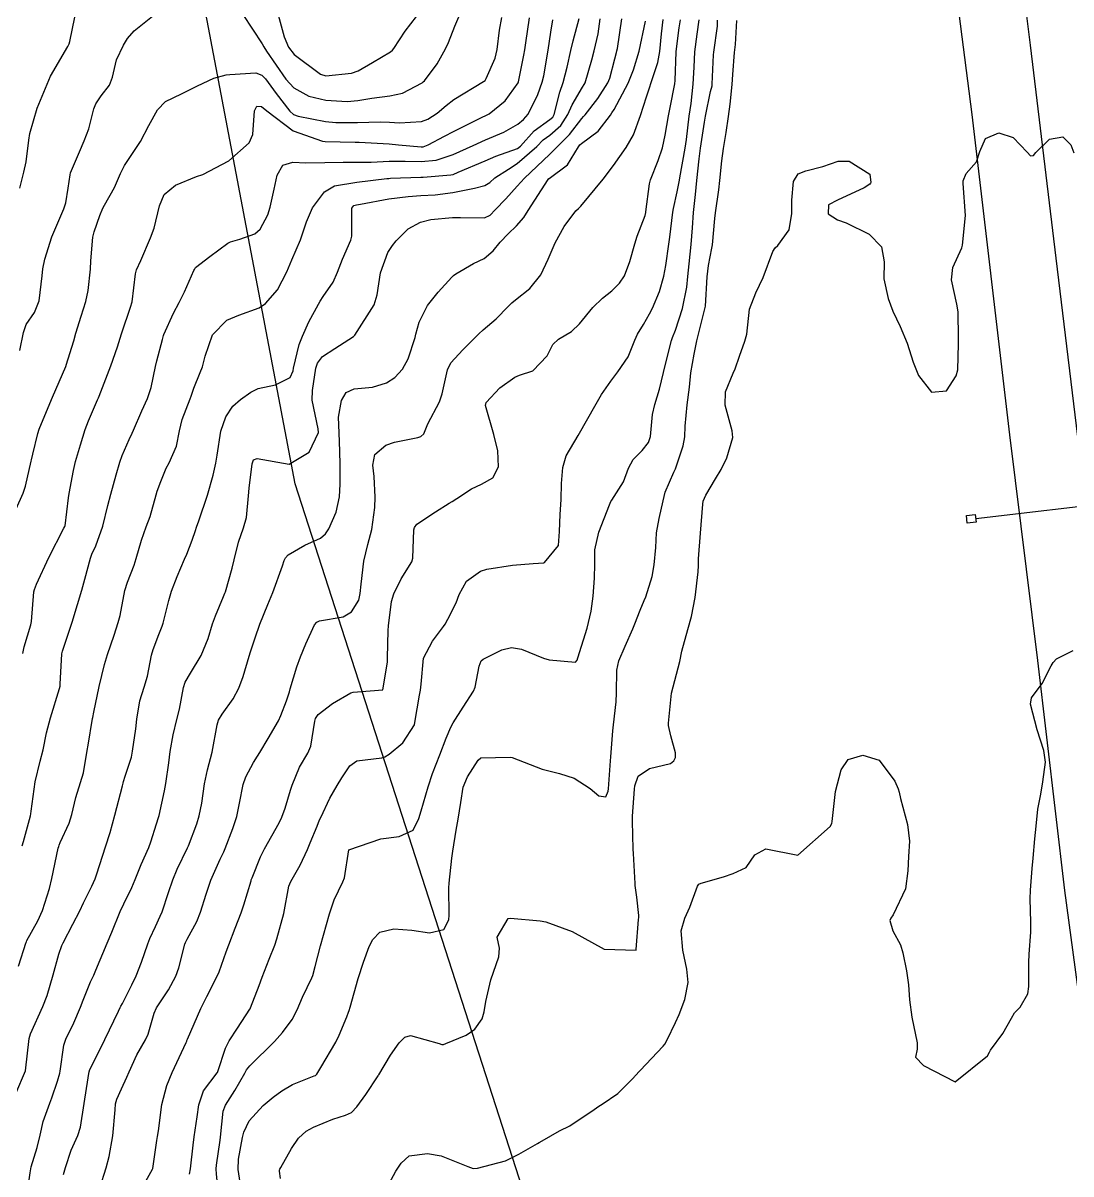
# Model space of a CAD drawing. Header units: metres. Extents: x 307586 to 320046, y 7427249 to 7434250.
# Drawn here: x 319302.3 to 319367.6, y 7427977.6 to 7428049.3 of the extents above; entities that cross this region are included whole.
import ezdxf

# ---------------------------------------------------------------- set-up
doc = ezdxf.new("R2010")
doc.units = ezdxf.units.M
doc.header["$MEASUREMENT"] = 0
for name, color, linetype in [('Curvas de Nivel 1m', 11, 'Continuous'), ('Curvas de Nivel 5m', 15, 'Continuous'), ('Linha Férrea', 20, 'Continuous'), ('Portico', 45, 'Continuous'), ('Vias Secundárias', 230, 'Continuous')]:
    doc.layers.add(name, color=color, linetype=linetype)

msp = doc.modelspace()

# ---------------------------------------------------------------- linework, layer by layer
at = {"layer": 'Curvas de Nivel 1m', "flags": 128}
for points, elevation in [([(319301.827, 7427982.574), (319302.423, 7427983.99), (319302.656, 7427985.997), (319302.745, 7427986.295), (319303.509, 7427987.984), (319303.769, 7427988.685), (319304.139, 7427989.975), (319304.506, 7427991.247), (319304.688, 7427991.791), (319304.767, 7427991.967), (319305.376, 7427993.116), (319305.81, 7427993.957), (319306.05, 7427994.452), (319306.558, 7427995.503), (319306.762, 7427995.947), (319306.876, 7427996.255), (319307.412, 7427997.938), (319307.699, 7427998.831), (319307.994, 7427999.929), (319308.468, 7428001.759), (319308.507, 7428001.922), (319308.534, 7428002.022), (319308.639, 7428002.347), (319309.028, 7428003.545), (319309.107, 7428003.916), (319309.296, 7428005.294), (319309.372, 7428005.913), (319309.559, 7428007.047), (319309.83, 7428007.909), (319310.042, 7428008.578), (319310.293, 7428009.904), (319310.386, 7428010.254), (319310.746, 7428011.195), (319310.951, 7428011.698), (319311.015, 7428011.897), (319311.356, 7428013.312), (319311.532, 7428013.893), (319311.875, 7428014.806), (319312.344, 7428015.885), (319312.487, 7428016.202), (319312.821, 7428017.067), (319313.03, 7428017.677), (319313.096, 7428017.876), (319313.231, 7428018.268), (319313.774, 7428019.866), (319314.134, 7428021.13), (319314.302, 7428021.859), (319314.373, 7428022.365), (319314.606, 7428023.854), (319314.912, 7428024.753), (319315.35, 7428025.414), (319315.83, 7428025.841), (319316.471, 7428026.294), (319316.933, 7428026.519), (319318.009, 7428026.742), (319318.944, 7428027.2), (319319.115, 7428027.634), (319319.151, 7428027.798), (319319.504, 7428029.258), (319319.698, 7428029.793), (319320.098, 7428030.673), (319320.706, 7428031.783), (319320.813, 7428031.964), (319321, 7428032.254), (319321.625, 7428033.162), (319321.892, 7428033.771), (319322.206, 7428034.594), (319322.728, 7428035.763), (319322.78, 7428036.029), (319322.784, 7428037.763), (319322.908, 7428037.928), (319323.075, 7428037.972), (319323.331, 7428038.012), (319325.079, 7428038.341), (319326.296, 7428038.503), (319327.081, 7428038.558), (319327.988, 7428038.607), (319329.083, 7428038.737), (319330.435, 7428039.015), (319331.088, 7428039.172), (319331.381, 7428039.366), (319331.7, 7428039.654), (319332.547, 7428040.197), (319333.102, 7428040.548), (319334.318, 7428041.622), (319334.716, 7428042.019), (319335.124, 7428042.327), (319335.823, 7428042.912), (319336.264, 7428043.599), (319336.529, 7428044.216), (319337.16, 7428045.307), (319337.28, 7428045.47), (319337.34, 7428045.588), (319337.745, 7428047.024), (319337.896, 7428047.583), (319338.148, 7428048.636), (319338.275, 7428049.579)], 803), ([(319301.832, 7428019.016), (319302.271, 7428020.006), (319302.423, 7428020.439), (319302.776, 7428022.001), (319302.796, 7428022.079), (319302.879, 7428022.427), (319303.186, 7428023.709), (319303.273, 7428023.994), (319303.515, 7428024.597), (319304.107, 7428025.982), (319304.942, 7428027.902), (319304.963, 7428027.949), (319304.97, 7428027.97), (319305.431, 7428029.5), (319305.573, 7428029.964), (319305.906, 7428031.039), (319306.178, 7428031.958), (319306.328, 7428032.632), (319306.475, 7428033.955), (319306.502, 7428034.481), (319306.621, 7428035.954), (319306.703, 7428036.296), (319307.056, 7428037.303), (319307.25, 7428037.76), (319307.361, 7428037.947), (319307.973, 7428039.053), (319308.35, 7428039.937), (319308.599, 7428040.434), (319309.105, 7428041.177), (319309.605, 7428041.923), (319310.127, 7428042.916), (319310.65, 7428043.907), (319311.148, 7428044.409), (319312.148, 7428044.895), (319313.158, 7428045.39), (319314.177, 7428045.865), (319314.936, 7428046.084), (319315.167, 7428046.11), (319316.793, 7428046.209), (319317.166, 7428046.056), (319317.386, 7428045.828), (319318.064, 7428044.911), (319318.907, 7428043.812), (319319.14, 7428043.613), (319319.44, 7428043.503), (319321.134, 7428043.174), (319321.791, 7428043.116), (319323.133, 7428043.115), (319324.549, 7428043.154), (319325.134, 7428043.135), (319325.764, 7428043.093), (319327.135, 7428043.177), (319327.526, 7428043.317), (319328.113, 7428043.7), (319328.672, 7428044.17), (319329.151, 7428044.535), (319330.997, 7428045.662), (319331.093, 7428045.732), (319331.166, 7428045.846), (319331.721, 7428047.118), (319331.848, 7428047.653), (319331.985, 7428048.872), (319332.137, 7428049.651)], 799), ([(319301.992, 7427990.511), (319302.461, 7427992.001), (319302.48, 7427992.034), (319302.514, 7427992.097), (319303.191, 7427993.332), (319303.475, 7427993.986), (319303.917, 7427995.34), (319304.076, 7427995.977), (319304.464, 7427997.854), (319304.494, 7427997.971), (319304.514, 7427998.041), (319304.587, 7427998.215), (319305.137, 7427999.433), (319305.313, 7427999.963), (319305.554, 7428001.03), (319305.862, 7428001.958), (319306.04, 7428002.558), (319306.276, 7428003.954), (319306.327, 7428004.292), (319306.605, 7428005.951), (319306.616, 7428006.018), (319306.687, 7428006.339), (319307.019, 7428007.945), (319307.351, 7428009.313), (319307.545, 7428009.938), (319307.961, 7428011.147), (319308.213, 7428011.928), (319308.319, 7428012.367), (319308.622, 7428013.922), (319308.788, 7428014.456), (319309.211, 7428015.504), (319309.333, 7428015.915), (319309.651, 7428017.075), (319309.958, 7428017.909), (319310.194, 7428018.545), (319310.584, 7428019.903), (319310.644, 7428020.113), (319310.861, 7428020.735), (319311.205, 7428021.562), (319311.383, 7428021.895), (319311.841, 7428022.938), (319312.027, 7428023.889), (319312.202, 7428024.595), (319312.704, 7428025.882), (319312.761, 7428026.046), (319312.933, 7428026.549), (319313.311, 7428027.511), (319313.458, 7428027.872), (319313.622, 7428028.532), (319314.086, 7428029.863), (319314.982, 7428030.787), (319315.725, 7428031.103), (319316.99, 7428031.547), (319317.401, 7428031.824), (319318.141, 7428032.678), (319318.718, 7428033.805), (319319.03, 7428034.547), (319319.569, 7428035.802), (319319.949, 7428036.907), (319320.328, 7428037.791), (319321.083, 7428038.785), (319321.709, 7428039.152), (319323.089, 7428039.393), (319324.967, 7428039.608), (319325.092, 7428039.626), (319325.184, 7428039.637), (319327.093, 7428039.702), (319327.223, 7428039.709), (319328.947, 7428039.839), (319329.095, 7428039.875), (319329.42, 7428040.009), (319331.104, 7428040.725), (319331.76, 7428041), (319333.111, 7428041.488), (319333.307, 7428041.637), (319334.159, 7428042.593), (319335.138, 7428043.299), (319335.312, 7428043.437), (319335.406, 7428043.607), (319335.763, 7428044.998), (319335.955, 7428045.602), (319336.222, 7428046.555), (319336.444, 7428047.597), (319336.591, 7428048.204), (319336.96, 7428049.593)], 802), ([(319302.065, 7428028.9), (319302.301, 7428030.007), (319302.47, 7428030.514), (319302.986, 7428031.269), (319303.266, 7428031.996), (319303.455, 7428033.555), (319303.504, 7428033.993), (319303.629, 7428034.591), (319304.073, 7428035.985), (319304.808, 7428037.721), (319304.908, 7428037.972), (319304.939, 7428038.098), (319305.079, 7428039.015), (319305.208, 7428039.852), (319305.239, 7428039.969), (319305.783, 7428041.287), (319306.091, 7428041.96), (319306.371, 7428042.711), (319306.69, 7428043.955), (319306.818, 7428044.281), (319307.151, 7428044.765), (319307.658, 7428045.445), (319307.848, 7428045.943), (319308.109, 7428047.01), (319308.539, 7428047.937), (319308.783, 7428048.349), (319309.202, 7428048.829), (319310.564, 7428049.91)], 798), ([(319302.067, 7428039.021), (319302.328, 7428040.008), (319302.459, 7428040.647), (319302.628, 7428042.005), (319302.699, 7428042.424), (319303.143, 7428044), (319303.979, 7428045.988), (319305.054, 7428047.845), (319305.132, 7428047.971), (319305.149, 7428048.005), (319305.186, 7428048.151), (319305.505, 7428049.672)], 797), ([(319302.487, 7427975.988), (319302.707, 7427977.618), (319302.786, 7427977.986), (319303.151, 7427979.192), (319303.336, 7427979.98), (319303.533, 7427980.827), (319303.94, 7427981.975), (319304.067, 7427982.304), (319304.413, 7427983.335), (319304.557, 7427983.833), (319304.583, 7427983.968), (319304.818, 7427985.588), (319304.945, 7427985.965), (319305.448, 7427986.965), (319305.863, 7427987.956), (319306.029, 7427988.395), (319306.486, 7427989.521), (319306.622, 7427989.817), (319306.683, 7427989.947), (319306.817, 7427990.266), (319307.521, 7427991.935), (319307.818, 7427992.636), (319308.332, 7427993.923), (319308.548, 7427994.396), (319309.063, 7427995.41), (319309.267, 7427995.913), (319309.633, 7427996.849), (319310.114, 7427997.905), (319310.243, 7427998.249), (319310.605, 7427999.389), (319310.728, 7427999.782), (319310.759, 7427999.899), (319311.092, 7428001.432), (319311.173, 7428001.895), (319311.359, 7428003.186), (319311.451, 7428003.892), (319311.628, 7428004.935), (319311.868, 7428005.888), (319312.038, 7428006.538), (319312.282, 7428007.884), (319312.381, 7428008.21), (319312.716, 7428008.768), (319313.388, 7428009.87), (319313.815, 7428010.935), (319314.09, 7428011.86), (319314.266, 7428012.352), (319314.778, 7428013.548), (319314.868, 7428013.763), (319314.896, 7428013.849), (319315.316, 7428015.326), (319315.437, 7428015.844), (319315.71, 7428016.951), (319316.03, 7428017.838), (319316.2, 7428018.476), (319316.336, 7428019.835), (319316.378, 7428020.315), (319316.553, 7428021.833), (319316.641, 7428022.067), (319316.878, 7428022.159), (319318.873, 7428021.8), (319320.115, 7428022.557), (319320.697, 7428023.782), (319320.671, 7428024.016), (319320.316, 7428025.786), (319320.317, 7428026.401), (319320.543, 7428027.784), (319320.638, 7428028.101), (319320.96, 7428028.523), (319321.726, 7428029.011), (319322.876, 7428029.761), (319322.927, 7428029.807), (319322.974, 7428029.859), (319324.179, 7428031.742), (319324.37, 7428032.372), (319324.561, 7428033.737), (319325.036, 7428035.009), (319325.322, 7428035.445), (319325.54, 7428035.725), (319326.287, 7428036.485), (319327.061, 7428036.894), (319327.71, 7428037.054), (319329.066, 7428037.188), (319329.557, 7428037.184), (319331.066, 7428037.173), (319331.403, 7428037.322), (319331.732, 7428037.653), (319332.381, 7428038.346), (319333.088, 7428039.129), (319333.549, 7428039.633), (319335.108, 7428041.103), (319335.364, 7428041.353), (319335.619, 7428041.605), (319336.36, 7428042.362), (319337.139, 7428043.359), (319337.242, 7428043.488), (319337.333, 7428043.588), (319338.122, 7428044.611), (319338.75, 7428045.574), (319338.871, 7428045.87), (319339.185, 7428047.073), (319339.29, 7428047.47), (319339.318, 7428047.568), (319339.347, 7428047.72), (319339.627, 7428049.564)], 804), ([(319307.07, 7427976.679), (319307.451, 7427977.933), (319307.651, 7427978.633), (319307.877, 7427979.927), (319308.012, 7427981.549), (319308.047, 7427981.925), (319308.114, 7427982.208), (319308.407, 7427982.868), (319308.753, 7427983.582), (319308.888, 7427983.915), (319309.365, 7427984.979), (319309.906, 7427985.905), (319310.077, 7427986.273), (319310.46, 7427987.587), (319310.595, 7427987.899), (319311.336, 7427989.036), (319311.796, 7427989.887), (319311.981, 7427990.402), (319312.365, 7427991.881), (319312.404, 7427991.992), (319312.518, 7427992.192), (319313.117, 7427993.289), (319313.35, 7427993.868), (319313.694, 7427995.003), (319313.991, 7427995.859), (319314.576, 7427997.172), (319314.798, 7427997.63), (319314.889, 7427997.847), (319315.354, 7427999.094), (319315.599, 7427999.84), (319315.783, 7428000.677), (319315.998, 7428001.836), (319316.16, 7428002.315), (319316.654, 7428003.202), (319316.896, 7428003.59), (319317.038, 7428003.824), (319317.567, 7428004.711), (319318.198, 7428005.807), (319318.354, 7428006.139), (319318.702, 7428007.055), (319318.892, 7428007.617), (319318.944, 7428007.798), (319319.349, 7428009.171), (319319.588, 7428009.791), (319319.916, 7428010.614), (319320.452, 7428011.783), (319320.588, 7428011.949), (319320.757, 7428012.033), (319322.231, 7428012.295), (319322.765, 7428012.591), (319323.207, 7428013.323), (319323.309, 7428013.752), (319323.367, 7428014.33), (319323.532, 7428015.749), (319323.771, 7428016.794), (319324.019, 7428017.742), (319324.21, 7428019.103), (319324.23, 7428019.739), (319324.173, 7428021.047), (319324.09, 7428021.742), (319324.207, 7428022.416), (319324.892, 7428022.986), (319325.448, 7428023.171), (319326.899, 7428023.47), (319327.079, 7428023.528), (319327.262, 7428023.705), (319327.532, 7428024.323), (319328.245, 7428025.69), (319328.426, 7428026.192), (319328.752, 7428027.683), (319328.957, 7428028.118), (319329.702, 7428028.936), (319330.43, 7428029.665), (319330.7, 7428029.938), (319330.978, 7428030.184), (319331.775, 7428030.862), (319332.534, 7428031.645), (319332.768, 7428031.87), (319332.999, 7428032.046), (319333.88, 7428032.757), (319334.573, 7428033.617), (319335.033, 7428034.579), (319335.335, 7428035.312), (319335.473, 7428035.606), (319336.031, 7428036.627), (319336.75, 7428037.593), (319336.918, 7428037.748), (319337.076, 7428037.901), (319338.466, 7428039.569), (319339.102, 7428040.432), (319339.901, 7428041.558), (319340.346, 7428042.33), (319340.779, 7428043.545), (319341.155, 7428044.704), (319341.367, 7428045.331), (319341.443, 7428045.537), (319341.876, 7428046.84), (319341.985, 7428047.532), (319342.091, 7428048.644), (319342.207, 7428049.53)], 806), ([(319315.971, 7428049.842), (319317.195, 7428048.005), (319317.3, 7428047.829), (319317.461, 7428047.556), (319318.655, 7428045.815), (319319.158, 7428045.273), (319320.107, 7428044.75), (319321.15, 7428044.506), (319322.498, 7428044.418), (319323.15, 7428044.476), (319324.034, 7428044.629), (319325.153, 7428044.771), (319325.939, 7428044.938), (319327.162, 7428045.577), (319327.237, 7428045.635), (319327.307, 7428045.709), (319328.109, 7428046.771), (319328.631, 7428047.696), (319328.804, 7428048.087), (319329.207, 7428049.104), (319329.447, 7428049.686)], 798), ([(319318.181, 7428049.82), (319318.568, 7428048.448), (319318.839, 7428047.814), (319319.186, 7428047.34), (319320.824, 7428046.129), (319321.167, 7428046.019), (319322.754, 7428046.18), (319323.171, 7428046.327), (319324.078, 7428046.848), (319325.19, 7428047.523), (319325.308, 7428047.612), (319325.407, 7428047.728), (319326.113, 7428048.811), (319326.825, 7428049.714)], 797), ([(319302.216, 7427998.004), (319302.3, 7427998.29), (319302.604, 7427999.426), (319302.725, 7427999.884), (319302.756, 7427999.998), (319302.778, 7428000.161), (319303.03, 7428001.994), (319303.344, 7428003.298), (319303.517, 7428003.987), (319303.743, 7428005.053), (319303.986, 7428005.98), (319304.551, 7428007.822), (319304.582, 7428007.972), (319304.592, 7428008.084), (319304.699, 7428009.971), (319304.735, 7428010.147), (319305.198, 7428011.516), (319305.344, 7428011.964), (319305.669, 7428013.062), (319305.928, 7428013.959), (319306.12, 7428014.627), (319306.483, 7428015.953), (319306.569, 7428016.189), (319306.811, 7428016.719), (319307.251, 7428017.944), (319307.56, 7428019.222), (319307.742, 7428019.937), (319308.083, 7428021.15), (319308.3, 7428021.929), (319308.453, 7428022.353), (319308.894, 7428023.354), (319309.073, 7428023.745), (319309.156, 7428023.917), (319309.686, 7428025.141), (319310.031, 7428025.909), (319310.26, 7428026.579), (319310.532, 7428027.904), (319310.607, 7428028.253), (319310.97, 7428029.583), (319311.039, 7428029.833), (319311.061, 7428029.899), (319311.657, 7428031.223), (319312.012, 7428031.89), (319312.343, 7428032.546), (319312.926, 7428033.881), (319312.956, 7428033.948), (319313.025, 7428034.064), (319313.929, 7428034.763), (319315.04, 7428035.578), (319315.22, 7428035.67), (319315.799, 7428035.842), (319316.724, 7428036.157), (319317.052, 7428036.45), (319317.531, 7428037.361), (319317.687, 7428037.824), (319317.946, 7428038.96), (319318.114, 7428039.82), (319318.472, 7428040.443), (319319.101, 7428040.634), (319319.906, 7428040.603), (319321.101, 7428040.614), (319322.23, 7428040.64), (319323.102, 7428040.63), (319323.989, 7428040.634), (319325.103, 7428040.695), (319326.116, 7428040.707), (319327.103, 7428040.678), (319328.037, 7428040.768), (319329.107, 7428041.11), (319330.344, 7428041.672), (319331.118, 7428042.031), (319332.264, 7428042.51), (319333.133, 7428043.004), (319333.481, 7428043.291), (319333.791, 7428043.63), (319334.38, 7428044.847), (319334.654, 7428045.618), (319334.76, 7428046.025), (319335.034, 7428047.612), (319335.204, 7428048.733), (319335.319, 7428049.502)], 801), ([(319309.647, 7427976.59), (319310.342, 7427977.845), (319310.36, 7427977.9), (319310.619, 7427979.646), (319310.663, 7427979.896), (319310.719, 7427980.237), (319310.928, 7427981.892), (319311.24, 7427983.058), (319311.575, 7427983.883), (319312.442, 7427985.739), (319312.48, 7427985.832), (319312.497, 7427985.869), (319312.529, 7427985.955), (319313.362, 7427987.867), (319313.725, 7427988.61), (319314.363, 7427989.852), (319314.496, 7427990.156), (319314.946, 7427991.408), (319315.103, 7427991.844), (319315.493, 7427992.876), (319315.877, 7427993.837), (319316.052, 7427994.331), (319316.492, 7427995.831), (319316.509, 7427995.885), (319316.566, 7427996.022), (319317.089, 7427997.318), (319317.336, 7427997.819), (319318.24, 7427999.437), (319318.416, 7427999.803), (319318.619, 7428000.367), (319318.946, 7428001.48), (319319.05, 7428001.796), (319319.518, 7428002.924), (319320.034, 7428003.786), (319320.219, 7428004.233), (319320.469, 7428005.782), (319320.516, 7428005.951), (319320.689, 7428006.204), (319321.579, 7428006.892), (319322.71, 7428007.554), (319322.869, 7428007.599), (319324.713, 7428007.73), (319324.999, 7428009.459), (319325.014, 7428009.727), (319325.045, 7428011.432), (319325.069, 7428011.727), (319325.261, 7428013.239), (319325.392, 7428013.724), (319325.858, 7428014.653), (319326.515, 7428015.713), (319326.582, 7428015.937), (319326.652, 7428017.712), (319326.682, 7428017.863), (319326.837, 7428018.075), (319327.994, 7428018.842), (319328.85, 7428019.37), (319329.043, 7428019.486), (319329.332, 7428019.675), (319330.247, 7428020.278), (319330.862, 7428020.56), (319331.573, 7428020.946), (319331.938, 7428021.649), (319331.896, 7428022.642), (319331.639, 7428023.653), (319331.116, 7428025.463), (319331.153, 7428025.658), (319332.014, 7428026.572), (319332.947, 7428027.23), (319333.237, 7428027.347), (319334.071, 7428027.623), (319334.962, 7428028.557), (319335.312, 7428029.264), (319335.668, 7428029.603), (319336.486, 7428030.086), (319336.983, 7428030.553), (319337.821, 7428031.578), (319338.422, 7428032.148), (319339.009, 7428032.613), (319339.481, 7428033.091), (319339.782, 7428033.552), (319340.129, 7428034.452), (319340.428, 7428035.546), (319340.582, 7428036.013), (319341.07, 7428037.316), (319341.117, 7428037.495), (319341.126, 7428037.539), (319341.349, 7428039.279), (319341.414, 7428039.537), (319341.896, 7428040.741), (319342.157, 7428041.53), (319342.326, 7428042.327), (319342.531, 7428043.526), (319342.637, 7428044.036), (319342.929, 7428045.522), (319342.956, 7428045.732), (319343.012, 7428047.522), (319343.025, 7428047.691), (319343.208, 7428049.005), (319343.277, 7428049.519)], 807), ([(319312.663, 7427977.543), (319312.718, 7427977.866), (319312.874, 7427979.356), (319312.947, 7427979.864), (319313.134, 7427981.114), (319313.234, 7427981.862), (319313.525, 7427982.74), (319314.39, 7427983.85), (319314.403, 7427983.87), (319314.424, 7427983.939), (319314.898, 7427985.386), (319315.132, 7427985.843), (319315.645, 7427986.644), (319316.428, 7427987.83), (319316.44, 7427987.854), (319316.464, 7427987.907), (319316.997, 7427989.311), (319317.196, 7427989.819), (319317.632, 7427990.941), (319317.967, 7427991.808), (319318.105, 7427992.22), (319318.543, 7427993.8), (319318.861, 7427995.496), (319318.984, 7427995.796), (319319.563, 7427996.806), (319320.016, 7427997.786), (319320.184, 7427998.198), (319320.608, 7427999.246), (319320.769, 7427999.621), (319320.847, 7427999.778), (319321.418, 7428000.979), (319321.87, 7428001.768), (319322.161, 7428002.244), (319322.652, 7428003.006), (319323.098, 7428003.312), (319324.659, 7428003.498), (319324.832, 7428003.557), (319325.114, 7428003.725), (319325.96, 7428004.427), (319326.681, 7428005.564), (319326.718, 7428005.709), (319327.005, 7428007.409), (319327.066, 7428007.705), (319327.1, 7428008.088), (319327.257, 7428009.702), (319327.814, 7428010.764), (319328.506, 7428011.684), (319328.602, 7428011.836), (319328.76, 7428012.142), (319329.283, 7428013.167), (319329.486, 7428013.673), (319329.94, 7428014.52), (319330.798, 7428015.143), (319331.197, 7428015.258), (319332.802, 7428015.505), (319334.1, 7428015.621), (319334.752, 7428015.662), (319334.804, 7428015.679), (319335.679, 7428016.742), (319335.735, 7428017.601), (319335.775, 7428018.669), (319335.844, 7428019.6), (319335.856, 7428020.607), (319335.953, 7428021.599), (319336.146, 7428022.335), (319336.903, 7428023.59), (319338.018, 7428025.574), (319338.36, 7428026.14), (319338.944, 7428026.983), (319339.193, 7428027.314), (319339.384, 7428027.556), (319340.012, 7428028.5), (319340.43, 7428029.545), (319340.602, 7428029.918), (319340.983, 7428030.51), (319341.355, 7428031.171), (319341.537, 7428031.535), (319341.975, 7428032.564), (319342.246, 7428033.528), (319342.36, 7428034.196), (319342.561, 7428035.525), (319342.624, 7428035.95), (319342.806, 7428037.523), (319342.845, 7428037.753), (319343.086, 7428038.784), (319343.219, 7428039.518), (319343.243, 7428039.666), (319343.582, 7428041.513), (319343.658, 7428042.049), (319343.824, 7428043.51), (319343.939, 7428044.297), (319344.08, 7428045.506), (319344.13, 7428046.554), (319344.187, 7428047.505), (319344.315, 7428048.615), (319344.438, 7428049.502)], 808), ([(319314.504, 7427975.848), (319314.34, 7427977.564), (319314.313, 7427977.85), (319314.315, 7427977.878), (319314.347, 7427978.103), (319314.561, 7427979.657), (319314.582, 7427979.848), (319314.761, 7427981.474), (319314.894, 7427981.845), (319315.484, 7427982.762), (319316.096, 7427983.833), (319316.218, 7427984.039), (319316.427, 7427984.287), (319317.947, 7427985.807), (319318.449, 7427986.378), (319319.063, 7427987.188), (319319.369, 7427987.791), (319319.702, 7427988.566), (319320.289, 7427989.782), (319320.349, 7427989.927), (319320.5, 7427990.481), (319320.836, 7427991.777), (319321.206, 7427993.1), (319321.386, 7427993.772), (319321.671, 7427994.65), (319322.222, 7427995.763), (319322.314, 7427996.015), (319322.593, 7427997.76), (319324.6, 7427998.443), (319325.734, 7427998.587), (319326.606, 7427998.989), (319326.959, 7427999.705), (319327.1, 7428000.185), (319327.535, 7428001.696), (319327.813, 7428002.525), (319328.278, 7428003.686), (319328.673, 7428004.718), (319328.95, 7428005.407), (319329.093, 7428005.676), (319329.721, 7428006.646), (319330.366, 7428007.663), (319330.466, 7428007.912), (319330.728, 7428009.211), (319330.844, 7428009.546), (319330.967, 7428009.658), (319332.147, 7428010.238), (319332.74, 7428010.377), (319333.371, 7428010.262), (319334.734, 7428009.704), (319335.087, 7428009.606), (319336.732, 7428009.458), (319336.839, 7428009.588), (319336.888, 7428009.741), (319337.457, 7428011.579), (319337.71, 7428012.635), (319337.835, 7428013.574), (319337.922, 7428014.701), (319337.93, 7428015.573), (319337.933, 7428016.456), (319338.182, 7428017.57), (319338.85, 7428019.275), (319338.943, 7428019.469), (319339.003, 7428019.558), (319339.718, 7428020.698), (319340.043, 7428021.548), (319340.338, 7428022.088), (319340.89, 7428022.652), (319341.278, 7428023.156), (319341.404, 7428023.535), (319341.546, 7428024.904), (319341.674, 7428025.532), (319341.975, 7428026.492), (319342.231, 7428027.527), (319342.359, 7428028.126), (319342.713, 7428029.523), (319342.789, 7428029.708), (319342.979, 7428030.156), (319343.408, 7428031.514), (319343.675, 7428032.848), (319343.75, 7428033.509), (319343.828, 7428034.305), (319343.946, 7428035.506), (319344.027, 7428036.536), (319344.103, 7428037.505), (319344.21, 7428038.629), (319344.31, 7428039.502), (319344.449, 7428040.836), (319344.536, 7428041.499), (319344.775, 7428043.133), (319344.833, 7428043.495), (319345.158, 7428045.035), (319345.25, 7428045.401), (319345.26, 7428045.489), (319345.351, 7428047.328), (319345.363, 7428047.488), (319345.585, 7428049.11), (319345.595, 7428049.486)], 809), ([(319318.338, 7427977.275), (319318.278, 7427977.736), (319318.274, 7427977.801), (319318.286, 7427977.859), (319318.345, 7427977.963), (319319.02, 7427979.137), (319319.45, 7427979.789), (319319.935, 7427980.227), (319320.38, 7427980.475), (319321.589, 7427980.966), (319322.388, 7427981.225), (319322.75, 7427981.386), (319323.09, 7427981.743), (319323.645, 7427982.497), (319324.422, 7427983.661), (319324.452, 7427983.701), (319324.474, 7427983.729), (319325.196, 7427984.961), (319325.737, 7427985.717), (319326.082, 7427986.08), (319326.45, 7427986.178), (319328.234, 7427985.683), (319328.391, 7427985.629), (319328.442, 7427985.618), (319328.495, 7427985.627), (319328.647, 7427985.678), (319329.912, 7427986.205), (319330.457, 7427986.581), (319330.904, 7427987.216), (319331.029, 7427987.652), (319331.132, 7427988.303), (319331.46, 7427989.645), (319331.961, 7427991.092), (319331.984, 7427991.638), (319331.85, 7427992.313), (319332.54, 7427993.472), (319332.678, 7427993.5), (319334.539, 7427993.336), (319334.88, 7427993.264), (319336.529, 7427992.664), (319338.513, 7427991.56), (319340.513, 7427991.5), (319340.528, 7427991.54), (319340.67, 7427993.409), (319340.679, 7427993.538), (319340.681, 7427993.675), (319340.556, 7427994.808), (319340.464, 7427995.541), (319340.451, 7427995.654), (319340.35, 7427997.542), (319340.337, 7427997.801), (319340.286, 7427999.543), (319340.296, 7427999.863), (319340.409, 7428001.542), (319340.432, 7428001.746), (319340.645, 7428002.356), (319341.355, 7428002.83), (319342.657, 7428003.142), (319342.877, 7428003.3), (319342.977, 7428003.515), (319342.966, 7428003.815), (319342.676, 7428004.865), (319342.545, 7428005.521), (319342.544, 7428005.662), (319342.713, 7428007.52), (319343.233, 7428009.512), (319343.367, 7428010.138), (319343.739, 7428011.505), (319343.969, 7428012.298), (319344.19, 7428013.499), (319344.391, 7428015.088), (319344.406, 7428015.496), (319344.401, 7428015.904), (319344.533, 7428017.494), (319344.667, 7428019.309), (319344.706, 7428019.492), (319344.857, 7428019.867), (319345.459, 7428020.892), (319345.824, 7428021.48), (319346.167, 7428022.193), (319346.541, 7428023.474), (319346.507, 7428023.874), (319346.079, 7428025.478), (319346.088, 7428026.326), (319346.566, 7428027.474), (319346.688, 7428027.74), (319346.964, 7428028.538), (319347.295, 7428029.465), (319347.416, 7428029.902), (319347.592, 7428031.461), (319347.979, 7428032.485), (319348.432, 7428033.449), (319349.039, 7428035.075), (319349.184, 7428035.296), (319349.359, 7428035.437), (319350.063, 7428036.425), (319350.227, 7428037.428), (319350.237, 7428038.273), (319350.323, 7428039.428), (319350.625, 7428039.9), (319351.103, 7428040.085), (319352.157, 7428040.359), (319353.112, 7428040.698), (319353.811, 7428040.691), (319355.101, 7428039.894), (319355.149, 7428039.369), (319355.141, 7428039.321), (319355.092, 7428039.259), (319354.747, 7428039.033), (319353.082, 7428038.261), (319352.515, 7428037.97), (319352.497, 7428037.406), (319353.068, 7428037.044), (319353.609, 7428036.848), (319355.055, 7428036.144), (319355.833, 7428035.362), (319355.98, 7428034.414), (319355.973, 7428033.36), (319356.244, 7428032.125), (319356.537, 7428031.355), (319356.989, 7428030.394), (319357.422, 7428029.343), (319357.799, 7428028.175), (319358.138, 7428027.332), (319358.938, 7428026.301), (319359.868, 7428026.381), (319360.486, 7428027.305), (319360.578, 7428027.683), (319360.632, 7428029.303), (319360.625, 7428029.657), (319360.615, 7428031.304), (319360.529, 7428031.784), (319360.191, 7428033.308), (319360.279, 7428034.059), (319360.832, 7428035.302), (319360.878, 7428035.469), (319361.073, 7428037.3), (319360.908, 7428039.302), (319360.916, 7428039.481), (319361.102, 7428039.935), (319361.757, 7428040.65), (319361.961, 7428041.292), (319362.311, 7428042.108), (319363.135, 7428042.461), (319364.045, 7428042.179), (319364.903, 7428041.253), (319365.12, 7428041.029), (319365.309, 7428041.06), (319365.459, 7428041.247), (319366.295, 7428042.075), (319367.133, 7428042.21), (319367.629, 7428041.724), (319367.816, 7428041.22)], 811), ([(319325.104, 7427976.96), (319325.52, 7427977.718), (319325.857, 7427978.216), (319326.363, 7427978.675), (319327.494, 7427978.823), (319328.363, 7427978.683), (319330.012, 7427978.008), (319330.355, 7427977.896), (319330.61, 7427977.91), (319332.36, 7427978.365), (319333.202, 7427978.785), (319334.371, 7427979.46), (319334.473, 7427979.508), (319334.645, 7427979.607), (319335.732, 7427980.244), (319336.383, 7427980.555), (319337.907, 7427981.567), (319338.184, 7427981.775), (319338.398, 7427981.913), (319339.382, 7427982.577), (319340.352, 7427983.541), (319340.386, 7427983.578), (319340.424, 7427983.621), (319342.212, 7427985.513), (319342.309, 7427985.648), (319342.449, 7427985.923), (319342.982, 7427986.988), (319343.205, 7427987.503), (319343.552, 7427988.43), (319343.766, 7427989.497), (319343.683, 7427990.316), (319343.42, 7427991.501), (319343.329, 7427992.704), (319343.548, 7427993.5), (319343.869, 7427994.178), (319344.343, 7427995.492), (319344.433, 7427995.623), (319344.566, 7427995.687), (319345.969, 7427996.079), (319346.575, 7427996.288), (319347.387, 7427996.652), (319347.918, 7427997.45), (319348.597, 7427997.818), (319350.593, 7427997.42), (319352.611, 7427999.209), (319352.717, 7427999.398), (319352.749, 7427999.533), (319352.962, 7428001.395), (319353.297, 7428002.747), (319353.745, 7428003.384), (319354.666, 7428003.667), (319355.686, 7428003.36), (319356.65, 7428002.041), (319356.863, 7428001.565), (319356.924, 7428001.346), (319357.012, 7428000.97), (319357.452, 7427999.337), (319357.572, 7427998.304), (319357.498, 7427997.336), (319357.464, 7427996.452), (319357.31, 7427995.339), (319356.546, 7427993.707), (319356.395, 7427993.501), (319356.35, 7427993.352), (319356.533, 7427992.72), (319357.011, 7427991.834), (319357.152, 7427991.34), (319357.375, 7427990.206), (319357.502, 7427989.335), (319357.565, 7427988.415), (319357.707, 7427987.331), (319358.04, 7427985.735), (319358.048, 7427985.326), (319357.952, 7427984.842), (319358.433, 7427984.321), (319360.423, 7427983.3), (319362.439, 7427984.907), (319362.556, 7427985.155), (319362.618, 7427985.268), (319363.402, 7427986.318), (319363.931, 7427987.255), (319364.123, 7427987.607), (319364.48, 7427987.941), (319364.956, 7427988.778), (319365.013, 7427989.245), (319365.016, 7427990.744), (319365.044, 7427991.245), (319365.144, 7427992.637), (319365.144, 7427993.244), (319365.104, 7427994.698), (319365.127, 7427995.244), (319365.232, 7427996.594), (319365.281, 7427997.243), (319365.396, 7427998.451), (319365.466, 7427999.241), (319365.582, 7428000.287), (319365.759, 7428001.239), (319365.881, 7428002.007), (319366.047, 7428003.236), (319365.957, 7428003.95), (319365.527, 7428005.242), (319365.108, 7428006.845), (319365.189, 7428007.245), (319365.838, 7428008.122), (319366.417, 7428009.233), (319366.524, 7428009.444), (319366.74, 7428009.674), (319367.781, 7428010.181)], 812)]:
    msp.add_lwpolyline(points, dxfattribs=dict(at, elevation=elevation))
at = {"layer": 'Curvas de Nivel 5m', "flags": 128}
for points, elevation in [([(319302.262, 7428010.005), (319302.333, 7428010.408), (319302.751, 7428011.798), (319302.797, 7428011.999), (319302.941, 7428013.837), (319302.975, 7428013.997), (319303.112, 7428014.32), (319303.883, 7428015.984), (319304.821, 7428017.809), (319304.876, 7428017.916), (319304.889, 7428017.969), (319305.115, 7428019.701), (319305.157, 7428019.967), (319305.423, 7428021.409), (319305.552, 7428021.963), (319305.845, 7428023.004), (319306.137, 7428023.958), (319306.349, 7428024.516), (319306.922, 7428025.818), (319306.98, 7428025.949), (319307.022, 7428026.047), (319307.756, 7428027.938), (319308.158, 7428029.129), (319308.415, 7428029.928), (319308.99, 7428031.665), (319309.056, 7428031.856), (319309.069, 7428031.919), (319309.279, 7428033.667), (319309.354, 7428033.925), (319309.616, 7428034.508), (319310.22, 7428035.912), (319310.442, 7428036.52), (319310.774, 7428037.904), (319311.08, 7428038.611), (319311.774, 7428039.205), (319313.091, 7428039.735), (319313.484, 7428039.874), (319315.102, 7428040.718), (319316.38, 7428041.837), (319316.602, 7428042.354), (319316.718, 7428043.834), (319316.861, 7428044.117), (319317.146, 7428044.105), (319317.484, 7428043.827), (319319.125, 7428042.583), (319320.954, 7428041.943), (319321.115, 7428041.929), (319322.993, 7428041.882), (319323.115, 7428041.883), (319323.239, 7428041.882), (319325.114, 7428041.781), (319325.696, 7428041.724), (319327.112, 7428041.581), (319327.23, 7428041.59), (319327.533, 7428041.706), (319328.57, 7428042.246), (319329.126, 7428042.539), (319330.915, 7428043.439), (319331.141, 7428043.55), (319331.214, 7428043.587), (319331.357, 7428043.658), (319332.336, 7428044.463), (319333.162, 7428045.577), (319333.185, 7428045.64), (319333.515, 7428047.309), (319333.572, 7428047.634), (319333.644, 7428048.08), (319333.864, 7428049.63)], 800), ([(319304.791, 7427977.512), (319304.914, 7427977.964), (319305.275, 7427979.045), (319305.694, 7427979.957), (319305.86, 7427980.473), (319306.087, 7427981.953), (319306.126, 7427982.223), (319306.402, 7427983.95), (319306.408, 7427983.966), (319306.423, 7427984.006), (319307.369, 7427985.936), (319308.235, 7427987.697), (319308.337, 7427987.922), (319308.38, 7427988.006), (319308.467, 7427988.175), (319309.062, 7427989.337), (319309.335, 7427989.912), (319309.656, 7427990.754), (319310.05, 7427991.905), (319310.184, 7427992.237), (319310.529, 7427992.985), (319310.821, 7427993.615), (319310.941, 7427993.896), (319311.352, 7427995.095), (319311.616, 7427995.889), (319311.894, 7427996.562), (319312.53, 7427997.881), (319312.547, 7427997.917), (319312.585, 7427998.019), (319313.102, 7427999.376), (319313.26, 7427999.87), (319313.426, 7428000.673), (319313.595, 7428001.866), (319313.768, 7428002.741), (319314.071, 7428003.859), (319314.381, 7428005.555), (319314.471, 7428005.853), (319314.689, 7428006.228), (319315.376, 7428007.17), (319315.731, 7428007.84), (319315.997, 7428008.56), (319316.375, 7428009.834), (319316.458, 7428010.11), (319316.744, 7428010.978), (319317.037, 7428011.826), (319317.531, 7428013.059), (319317.851, 7428013.814), (319318.459, 7428015.464), (319318.569, 7428015.804), (319318.643, 7428015.965), (319318.808, 7428016.16), (319319.853, 7428016.754), (319320.824, 7428017.185), (319321.143, 7428017.462), (319321.356, 7428017.775), (319321.81, 7428018.804), (319322.004, 7428019.768), (319322.061, 7428020.568), (319322.045, 7428021.768), (319322.037, 7428022.618), (319321.993, 7428023.769), (319321.95, 7428024.732), (319322.14, 7428025.768), (319322.427, 7428026.268), (319322.934, 7428026.496), (319324.067, 7428026.612), (319324.94, 7428026.867), (319325.464, 7428027.206), (319325.933, 7428027.72), (319326.294, 7428028.382), (319326.726, 7428029.712), (319326.775, 7428029.912), (319326.982, 7428030.663), (319327.496, 7428031.702), (319328.169, 7428032.529), (319329.02, 7428033.467), (319329.127, 7428033.573), (319329.262, 7428033.678), (319330.369, 7428034.327), (319331.033, 7428034.634), (319331.589, 7428035.103), (319332.026, 7428035.65), (319332.535, 7428036.161), (319333.058, 7428036.656), (319333.51, 7428037.189), (319333.789, 7428037.629), (319335.031, 7428039.55), (319335.078, 7428039.61), (319335.093, 7428039.623), (319336.233, 7428040.468), (319336.92, 7428041.592), (319336.999, 7428041.707), (319337.116, 7428041.808), (319338.15, 7428042.558), (319338.924, 7428043.572), (319339.008, 7428043.707), (319339.146, 7428043.918), (319340.009, 7428045.557), (319340.346, 7428046.382), (319340.707, 7428047.547), (319341.093, 7428049.423)], 805), ([(319315.949, 7427976.212), (319315.698, 7427977.836), (319315.715, 7427978.474), (319315.965, 7427979.834), (319316.047, 7427980.163), (319316.383, 7427980.862), (319317.258, 7427981.817), (319317.879, 7427982.33), (319318.407, 7427982.74), (319319.076, 7427983.13), (319320.421, 7427983.66), (319320.504, 7427983.696), (319320.594, 7427983.777), (319320.845, 7427984.192), (319321.784, 7427985.76), (319321.998, 7427986.208), (319322.467, 7427987.355), (319322.583, 7427987.637), (319322.623, 7427987.749), (319322.684, 7427987.957), (319323.176, 7427989.743), (319323.513, 7427990.75), (319323.869, 7427991.74), (319324.082, 7427992.174), (319324.526, 7427992.617), (319325.408, 7427992.843), (319326.529, 7427992.756), (319327.629, 7427992.591), (319328.53, 7427992.796), (319328.829, 7427993.387), (319328.846, 7427993.677), (319328.842, 7427995.395), (319328.855, 7427995.677), (319329.023, 7427997.239), (319329.086, 7427997.675), (319329.286, 7427998.993), (319329.416, 7427999.672), (319329.575, 7428000.718), (319329.733, 7428001.669), (319329.998, 7428002.311), (319330.658, 7428003.352), (319330.825, 7428003.494), (319332.662, 7428003.548), (319332.776, 7428003.523), (319334.651, 7428002.788), (319335.733, 7428002.513), (319336.643, 7428002.235), (319337.644, 7428001.575), (319338.187, 7428001.125), (319338.628, 7428001.073), (319338.774, 7428001.416), (319338.793, 7428001.558), (319338.911, 7428003.305), (319338.929, 7428003.557), (319339.058, 7428005.177), (319339.098, 7428005.556), (319339.272, 7428006.987), (319339.3, 7428007.554), (319339.32, 7428008.961), (319339.44, 7428009.553), (319339.83, 7428010.461), (319340.308, 7428011.544), (319340.44, 7428011.861), (319340.77, 7428012.71), (319341.021, 7428013.296), (319341.127, 7428013.537), (319341.522, 7428014.806), (319341.645, 7428015.532), (319341.737, 7428016.613), (319341.794, 7428017.53), (319341.958, 7428018.413), (319342.193, 7428019.527), (319342.329, 7428020.054), (319342.871, 7428021.3), (319342.965, 7428021.519), (319343.458, 7428022.948), (319343.554, 7428023.51), (319343.578, 7428024.178), (319343.704, 7428025.508), (319343.837, 7428026.609), (319343.937, 7428027.505), (319344.136, 7428028.673), (319344.312, 7428029.5), (319344.741, 7428031.244), (319344.81, 7428031.493), (319344.834, 7428031.654), (319344.951, 7428033.491), (319345.03, 7428034.186), (319345.246, 7428035.283), (319345.272, 7428035.488), (319345.433, 7428037.121), (319345.476, 7428037.486), (319345.668, 7428038.903), (319345.746, 7428039.483), (319345.872, 7428040.722), (319345.973, 7428041.482), (319346.136, 7428042.477), (319346.278, 7428043.479), (319346.387, 7428044.241), (319346.504, 7428045.477), (319346.542, 7428046.107), (319346.662, 7428047.475), (319346.708, 7428047.965), (319346.798, 7428049.474)], 810)]:
    msp.add_lwpolyline(points, dxfattribs=dict(at, elevation=elevation))
at = {"layer": 'Linha Férrea'}
for points in [[(319368.323, 7428021.447), (319366.726, 7428034.645), (319365.128, 7428047.93), (319363.157, 7428063.57)], [(319359.304, 7428060.41), (319361.466, 7428043.597), (319363.812, 7428023.645), (319365.55, 7428009.555), (319367.241, 7427995.231), (319369.071, 7427981.663)]]:
    msp.add_lwpolyline(points, dxfattribs=at)
at = {"layer": 'Portico'}
msp.add_lwpolyline([(319361.698, 7428018.425), (319370.917, 7428019.498)], dxfattribs=at)
msp.add_lwpolyline([(319361.119, 7428018.604), (319361.672, 7428018.665), (319361.724, 7428018.185), (319361.172, 7428018.124)], close=True, dxfattribs=at)
at = {"layer": 'Vias Secundárias'}
msp.add_lwpolyline([(319382.705, 7427656.685), (319378.668, 7427683.378), (319380.218, 7427699.171), (319382.389, 7427732.375), (319387.817, 7427779.53), (319383.938, 7427804.378), (319373.385, 7427848.414), (319358.651, 7427905.335), (319343.912, 7427957.171), (319334.457, 7427973.428), (319319.254, 7428020.579), (319311.493, 7428061.419)], dxfattribs=at)
msp.add_lwpolyline([(319382.705, 7427656.685), (319378.668, 7427683.378), (319380.218, 7427699.171), (319382.389, 7427732.375), (319387.817, 7427779.53), (319383.938, 7427804.378), (319373.385, 7427848.414), (319358.651, 7427905.335), (319343.912, 7427957.171), (319334.457, 7427973.428), (319319.254, 7428020.579), (319311.493, 7428061.419)], dxfattribs=at)

doc.saveas('drawing.dxf')
